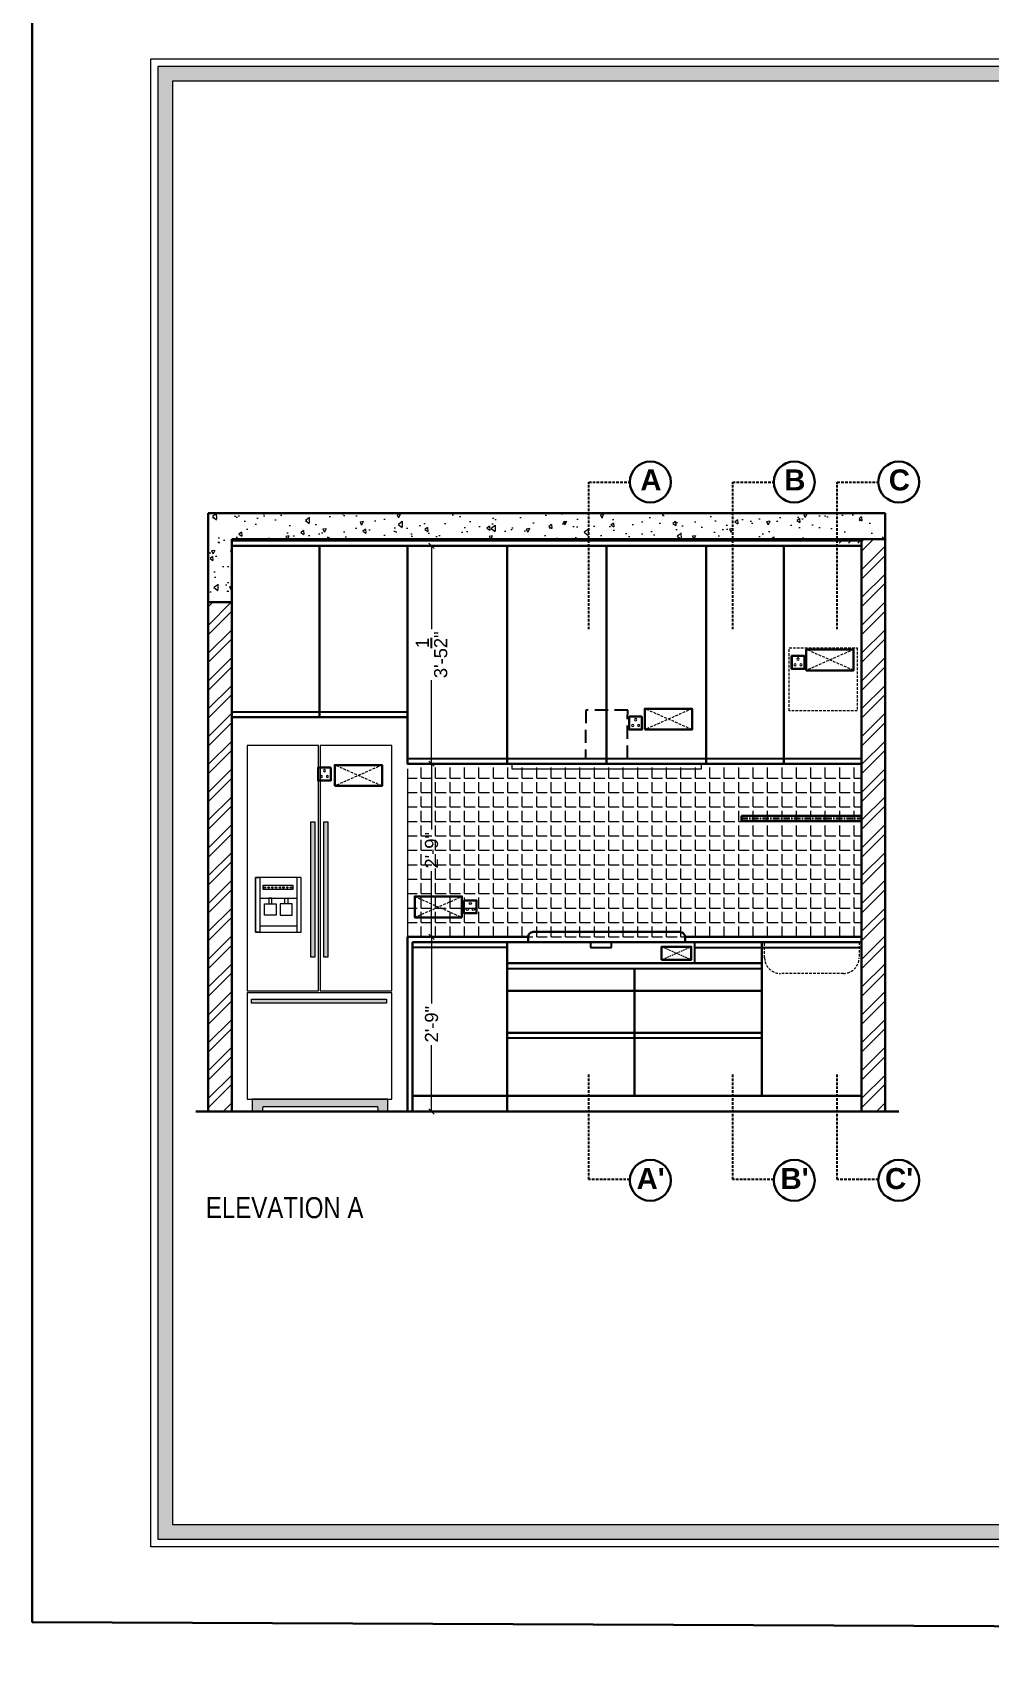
# Model space of a CAD drawing. Header units: millimetres. Extents: x 56222 to 3066687, y -650199 to -121287.
# Drawn here: x 134639.1 to 134821.5, y -184800.2 to -184492.3 of the extents above; entities that cross this region are included whole.
import ezdxf

# ---------------------------------------------------------------- set-up
doc = ezdxf.new("R2010")
doc.units = ezdxf.units.MM
doc.header["$MEASUREMENT"] = 0
doc.header["$PDMODE"] = 35
for name, pattern in [('00 . GROUND FLOOR$0$DASHED', [0.75, 0.5, -0.25]), ('00-Floor Plan$0$DASHED', [0.75, 0.5, -0.25]), ('CENTER', [2, 1.25, -0.25, 0.25, -0.25]), ('DASHED', [0.75, 0.5, -0.25]), ('DASHED2', [0.375, 0.25, -0.125]), ('DASHEDX2', [1.5, 1, -0.5])]:
    doc.linetypes.add(name, pattern=pattern)
doc.layers.get('Defpoints').update_dxf_attribs({"color": 220})
for name, color, linetype, lineweight in [('03FUN', 37, 'Continuous', 9), ('COLUMN', 1, 'Continuous', 30), ('DIM.', 250, 'Continuous', 13), ('dim05', 1, 'Continuous', 13), ('Dimension', 10, 'DASHEDX2', 20), ('el', 7, 'Continuous', 20), ('ELEC-wires', 1, 'DASHED2', 13), ('ELEVATION', 250, 'Continuous', 9), ('FIRST FLOOR ( TEXT )', 7, 'Continuous', 9), ('FURNITURE', 32, 'Continuous', 9), ('FURNITURE-1', 252, 'Continuous', 13), ('GF FALSE CEILING', 6, 'Continuous', 35), ('hatch-rcc', 251, 'Continuous', 9), ('SECTION ( SLAB PLine )', 104, 'Continuous', 30), ('TILE', 14, 'Continuous', 9), ('UTILITY', 48, 'Continuous', 9), ('wall', 7, 'Continuous', 30), ('XX~SLAB ( BEAM )~ ( DIM )', 7, 'Continuous', 9)]:
    doc.layers.add(name, color=color, linetype=linetype, lineweight=lineweight)
doc.layers.add('AR HATCH-7', color=7, linetype='Continuous')
doc.styles.add('Arial', font='arial.ttf')
doc.styles.add('KATHA', font='swissc.ttf')
doc.styles.get("Standard").update_dxf_attribs({"font": 'arial.ttf', "height": 6})
doc.dimstyles.new('ISO-25', dxfattribs={"dimtxt": 2.5, "dimasz": 1, "dimexe": 0.5, "dimexo": 1, "dimtad": 0, "dimdec": 1, "dimlunit": 4, "dimtxsty": 'Standard', "dimblk": 'OBLIQUE', "dimcen": 2.5, "dimclrd": 1, "dimclre": 1, "dimclrt": 5, "dimadec": 0, "dimazin": 0, "dimtfac": 1, "dimtdec": 1, "dimtmove": 0, "dimatfit": 3, "dimfxl": 1, "dimlwd": -1, "dimarcsym": 0})

# ---------------------------------------------------------------- blocks, each defined once
blk = doc.blocks.new('fridge')
at = {"layer": '03FUN', "linetype": 'ByBlock'}
h = blk.add_hatch(color=250, dxfattribs=at)
h.paths.add_polyline_path([(134543.83, -185600.35), (134543.06, -185600.35), (134543.06, -185626.13), (134543.83, -185626.13)])
h.paths.add_polyline_path([(134541.32, -185600.35), (134540.55, -185600.35), (134540.55, -185626.13), (134541.32, -185626.13)])
blk.add_hatch(color=250, dxfattribs=at).paths.add_polyline_path([(134555.02, -185634.11), (134529.24, -185634.11), (134529.24, -185634.88), (134555.02, -185634.88)])
at = {"layer": '03FUN', "linetype": 'CENTER', "lineweight": 30}
h = blk.add_hatch(color=250, dxfattribs=at)
h.paths.add_polyline_path([(134555.25, -185653.13), (134542.2, -185653.13), (134542.2, -185654.53), (134553.28, -185654.53), (134553.4, -185655.5), (134555.25, -185655.5)])
h.paths.add_polyline_path([(134542.2, -185653.13), (134529.38, -185653.13), (134529.38, -185655.5), (134531.37, -185655.5), (134531.49, -185654.53), (134542.2, -185654.53)])
at = {"layer": 'UTILITY'}
for p, q in [((134530.84, -185614.88), (134537.89, -185614.88)), ((134530.84, -185620.14), (134537.89, -185620.14))]:
    blk.add_line(p, q, dxfattribs=at)
for points in [[(134542.06, -185585.81), (134528.43, -185585.81), (134528.43, -185632.54), (134542.06, -185632.54)], [(134555.98, -185585.81), (134542.34, -185585.81), (134542.34, -185632.54), (134555.98, -185632.54)], [(134541.32, -185600.35), (134541.32, -185626.13), (134540.55, -185626.13), (134540.55, -185600.35)], [(134543.83, -185600.35), (134543.83, -185626.13), (134543.06, -185626.13), (134543.06, -185600.35)], [(134530.02, -185621.33), (134538.72, -185621.33), (134538.72, -185610.9), (134530.02, -185610.9)], [(134530.02, -185610.9), (134530.84, -185610.9), (134530.84, -185621.33), (134530.02, -185621.33)], [(134531.48, -185612.42), (134537.14, -185612.42), (134537.14, -185613.24), (134531.48, -185613.24)], [(134538.72, -185610.9), (134537.89, -185610.9), (134537.89, -185621.33), (134538.72, -185621.33)], [(134531.72, -185615.94), (134533.98, -185615.94), (134533.98, -185618.08), (134531.72, -185618.08)], [(134532.57, -185615.94), (134533.13, -185615.94), (134533.13, -185614.88), (134532.57, -185614.88)], [(134537.01, -185615.94), (134534.76, -185615.94), (134534.76, -185618.08), (134537.01, -185618.08)], [(134536.16, -185615.94), (134535.61, -185615.94), (134535.61, -185614.88), (134536.16, -185614.88)], [(134555.98, -185632.9), (134528.43, -185632.89), (134528.43, -185653.13), (134555.98, -185653.13)], [(134529.24, -185634.11), (134555.02, -185634.11), (134555.02, -185634.88), (134529.24, -185634.88)], [(134555.25, -185653.13), (134529.38, -185653.13), (134529.38, -185655.5), (134531.37, -185655.5), (134531.49, -185654.53), (134553.28, -185654.53), (134553.4, -185655.5), (134555.25, -185655.5)]]:
    blk.add_lwpolyline(points, close=True, dxfattribs=at)
for centre in [(134531.85, -185612.83), (134532.54, -185612.83), (134533.24, -185612.83), (134533.94, -185612.83), (134534.68, -185612.83), (134535.37, -185612.83), (134536.11, -185612.83), (134536.81, -185612.83)]:
    blk.add_circle(centre, 0.145, dxfattribs=at)
blk = doc.blocks.new('erfer')
at = {"layer": 'hatch-rcc', "lineweight": 30}
blk.add_lwpolyline([(1905.9, -1304.21), (1908.38, -1304.21), (1908.38, -1306.73), (1905.9, -1306.73)], close=True, dxfattribs=at)
at = {"layer": 'hatch-rcc'}
blk.add_lwpolyline([(1905.96, -1304.28), (1908.31, -1304.28), (1908.31, -1306.66), (1905.96, -1306.66)], close=True, dxfattribs=at)
for centre in [(1906.56, -1305.95), (1907.14, -1304.81), (1907.72, -1305.95)]:
    blk.add_circle(centre, 0.211, dxfattribs=at)
blk = doc.blocks.new('6616')
at = {"color": 242, "linetype": 'DASHED', "true_color": 0xcd2027}
for p, q in [((386784.79, -36915.77), (386775.78, -36911.78)), ((386784.79, -36911.78), (386775.78, -36915.77))]:
    blk.add_line(p, q, dxfattribs=at)
at = {"layer": 'ELEC-wires', "color": 5, "linetype": 'ByBlock', "lineweight": 30, "ltscale": 4}
blk.add_lwpolyline([(386775.78, -36911.78), (386784.79, -36911.78), (386784.79, -36915.77), (386775.78, -36915.77)], close=True, dxfattribs=at)
blk = doc.blocks.new('_Oblique')
at = {"layer": 'wall', "color": 0, "lineweight": -2}
blk.add_line((-0.5, -0.5), (0.5, 0.5), dxfattribs=at)
blk = doc.blocks.new('*D491')
at = {"layer": 'Defpoints', "color": 0, "lineweight": 30, "transparency": 16777216}
for p in [(134715.19, -184590.1), (134718.75, -184590.1), (134716.39, -184631.6)]:
    blk.add_point(p, dxfattribs=at)
at = {"layer": 'dim05', "color": 1, "linetype": 'Continuous', "lineweight": -2, "transparency": 16777216}
for p, q in [((134717.75, -184590.1), (134714.69, -184590.1)), ((134715.39, -184631.6), (134714.69, -184631.6))]:
    blk.add_line(p, q, dxfattribs=at)
at = {"layer": 'dim05', "color": 1, "linetype": 'Continuous', "transparency": 16777216}
for p, q in [((134715.19, -184590.1), (134715.19, -184606)), ((134715.19, -184631.6), (134715.19, -184615.71))]:
    blk.add_line(p, q, dxfattribs=at)
at = {"layer": 'dim05', "color": 1, "transparency": 16777216}
for p, rotation in [((134715.19, -184590.1), 90), ((134715.19, -184631.6), 270)]:
    blk.add_blockref('_Oblique', p, dxfattribs=dict(at, rotation=rotation))
at = {"layer": 'dim05', "color": 5, "lineweight": 25, "transparency": 16777216, "insert": (134715.19, -184610.85), "char_height": 2.5, "attachment_point": 5, "rotation": 90, "style": 'Arial'}
blk.add_mtext('3\'-5{\\H1x;\\S1/2;}"', dxfattribs=at)
blk = doc.blocks.new('*D492')
at = {"layer": 'Defpoints', "color": 0, "lineweight": 30, "transparency": 16777216}
for p in [(134716.39, -184631.6), (134715.19, -184664.6), (134716.39, -184664.6)]:
    blk.add_point(p, dxfattribs=at)
at = {"layer": 'dim05', "color": 1, "linetype": 'Continuous', "lineweight": -2, "transparency": 16777216}
for p, q in [((134715.39, -184631.6), (134714.69, -184631.6)), ((134715.39, -184664.6), (134714.69, -184664.6))]:
    blk.add_line(p, q, dxfattribs=at)
at = {"layer": 'dim05', "color": 1, "linetype": 'Continuous', "transparency": 16777216}
for p, q in [((134715.19, -184631.6), (134715.19, -184644.13)), ((134715.19, -184664.6), (134715.19, -184652.07))]:
    blk.add_line(p, q, dxfattribs=at)
at = {"layer": 'dim05', "color": 1, "transparency": 16777216}
for p, rotation in [((134715.19, -184631.6), 90), ((134715.19, -184664.6), 270)]:
    blk.add_blockref('_Oblique', p, dxfattribs=dict(at, rotation=rotation))
at = {"layer": 'dim05', "color": 5, "lineweight": 25, "transparency": 16777216, "insert": (134715.19, -184648.1), "char_height": 2.5, "attachment_point": 5, "rotation": 90, "style": 'Arial'}
blk.add_mtext('2\'-9"', dxfattribs=at)
blk = doc.blocks.new('*D493')
at = {"layer": 'Defpoints', "color": 0, "lineweight": 30, "transparency": 16777216}
for p in [(134715.04, -184664.6), (134715.04, -184697.85), (134715.19, -184697.85)]:
    blk.add_point(p, dxfattribs=at)
at = {"layer": 'dim05', "color": 1, "linetype": 'Continuous', "transparency": 16777216}
for p, q in [((134715.19, -184664.6), (134715.19, -184677.26)), ((134715.19, -184697.85), (134715.19, -184685.2))]:
    blk.add_line(p, q, dxfattribs=at)
at = {"layer": 'dim05', "color": 1, "linetype": 'Continuous', "lineweight": -2, "transparency": 16777216}
for p, q in [((134716.04, -184664.6), (134715.69, -184664.6)), ((134716.04, -184697.85), (134715.69, -184697.85))]:
    blk.add_line(p, q, dxfattribs=at)
at = {"layer": 'dim05', "color": 1, "transparency": 16777216}
for p, rotation in [((134715.19, -184664.6), 90), ((134715.19, -184697.85), 270)]:
    blk.add_blockref('_Oblique', p, dxfattribs=dict(at, rotation=rotation))
at = {"layer": 'dim05', "color": 5, "lineweight": 25, "transparency": 16777216, "insert": (134715.19, -184681.23), "char_height": 2.5, "attachment_point": 5, "rotation": 90, "style": 'Arial'}
blk.add_mtext('2\'-9"', dxfattribs=at)

msp = doc.modelspace()

# ---------------------------------------------------------------- hatches: boundary and pattern name
at = {"layer": 'AR HATCH-7', "linetype": 'CENTER', "lineweight": 15, "true_color": 0x939598}
h = msp.add_hatch(dxfattribs=at)
h.set_pattern_fill('AR-CONC', color=252, angle=225)
h.set_pattern_definition([(275, (150.609, 949.066), (-5.51551999, -4.62807079), [0.75, -8.25]), (220, (150.609, 949.066), (6.29992167, -4.3376815), [0.6, -6.6]), (325.4514445, (150.149, 948.6806), (0.78440164, -8.96575221), [0.63740192, -7.01142112]), (271.1842, (152.023, 947.652), (-8.71693388, -6.37613776), [1.125, -12.375]), (321.6356355, (151.297, 947.121), (0.2790007, -13.4971167), [0.9561034, -10.5171376]), (216.184164, (152.023, 947.652), (0.2790007, -13.4971167), [0.9, -9.9]), (246, (150.962, 947.2985), (-7.06771572, -1.37382476), [0.75, -8.25]), (191, (150.962, 947.2985), (3.40708593, -6.84808435), [0.6, -6.6]), (296.4514447, (150.373, 947.184), (-3.66062975, -8.22190906), [0.6374019, -7.01142112]), (262.5, (150.6087, 949.0663), (2.267931853, -2.439898176), [0, -6.52, 0, -6.7, 0, -6.625]), (232.5, (150.6087, 949.0663), (0.92872942, -4.6490945), [0, -3.82, 0, -6.37, 0, -2.525]), (192.5, (152.1856, 950.6431), (-3.934181673, -3.615207618), [0, -2.5, 0, -7.8, 0, -10.35]), (182.5, (152.8927, 951.3502), (-3.41589983, -4.83159807), [0, -3.25, 0, -5.18, 0, -7.35])])
h.paths.add_polyline_path([(134801.608, -184583.854), (134672.608, -184583.854), (134672.608, -184600.854), (134677.108, -184600.854), (134677.108, -184588.854), (134801.608, -184588.854)])
h = msp.add_hatch(dxfattribs=at)
h.set_pattern_fill('ANSI32', color=252, scale=10)
h.set_pattern_definition([(45, (275.1087, 964.0663), (-2.65165043, 2.65165043), []), (45, (276.8765, 964.0663), (-2.65165043, 2.65165043), [])])
h.paths.add_polyline_path([(134801.608, -184588.854), (134797.108, -184588.854), (134797.108, -184697.854), (134801.608, -184697.854)])
h = msp.add_hatch(dxfattribs=at)
h.set_pattern_fill('ANSI32', color=252, scale=10)
h.set_pattern_definition([(45, (150.6087, 964.0663), (-2.65165043, 2.65165043), []), (45, (152.3765, 964.0663), (-2.65165043, 2.65165043), [])])
h.paths.add_polyline_path([(134677.108, -184600.854), (134672.608, -184600.854), (134672.608, -184697.854), (134677.108, -184697.854)])
at = {"layer": 'Dimension', "linetype": 'Continuous', "true_color": 0xd39e00}
h = msp.add_hatch(color=42, dxfattribs=at)
h.paths.add_polyline_path([(134663.11, -184498.713), (134663.11, -184779.414), (135061.902, -184779.414), (135061.902, -184498.713)])
h.paths.add_polyline_path([(134665.909, -184501.512), (135059.103, -184501.512), (135059.103, -184776.615), (134665.909, -184776.615)], flags=16)
at = {"layer": 'FURNITURE', "linetype": 'CENTER', "lineweight": 15, "true_color": 0xc7c8ca, "transparency": 33554687}
h = msp.add_hatch(dxfattribs=at)
h.set_pattern_fill('ANGLE', color=9, scale=10)
h.set_pattern_definition([(0, (1035.7173, -81.8476), (0, 2.75), [2, -0.75]), (90, (1035.7173, -81.8476), (-2.75, 2e-16), [2, -0.75])])
h.paths.add_polyline_path([(134797.108, -184631.604), (134710.585, -184631.604), (134710.585, -184664.604), (134797.108, -184664.604)])
at = {"layer": 'GF FALSE CEILING', "linetype": 'CENTER', "lineweight": 20}
h = msp.add_hatch(dxfattribs=at)
h.set_pattern_fill('ANSI31', color=256, scale=10)
h.paths.add_polyline_path([(134747.674, -184588.854), (134677.108, -184588.854), (134677.108, -184589.104), (134747.674, -184589.104)])
h.paths.add_polyline_path([(134772.567, -184588.854), (134747.674, -184588.854), (134747.674, -184589.104), (134772.567, -184589.104)])
h.paths.add_polyline_path([(134792.484, -184588.854), (134772.567, -184588.854), (134772.567, -184589.104), (134792.484, -184589.104)])
h.paths.add_polyline_path([(134797.108, -184588.854), (134792.484, -184588.854), (134792.484, -184589.604), (134797.108, -184589.604)])

# ---------------------------------------------------------------- linework, layer by layer
at = {"layer": 'COLUMN'}
msp.add_line((134670.248, -184697.854), (134804.259, -184697.854), dxfattribs=at)
at = {"layer": 'Dimension', "color": 42, "linetype": 'Continuous', "true_color": 0xd39e00}
for points in [[(134661.71, -184497.314), (135063.302, -184497.314), (135063.302, -184780.813), (134661.71, -184780.813)], [(134663.11, -184498.713), (135061.902, -184498.713), (135061.902, -184779.414), (134663.11, -184779.414)], [(134665.909, -184501.512), (135059.103, -184501.512), (135059.103, -184776.615), (134665.909, -184776.615)]]:
    msp.add_lwpolyline(points, close=True, dxfattribs=at)
at = {"layer": 'ELEVATION', "lineweight": 30}
msp.add_lwpolyline([(134733.581, -184665.604), (134733.581, -184664.667, -0.4142136), (134734.581, -184663.667), (134762.501, -184663.667, -0.4142136), (134763.501, -184664.667), (134763.501, -184665.604)], format="xyb", close=True, dxfattribs=at)
at = {"layer": 'FURNITURE', "lineweight": 30}
for p, q in [((134693.847, -184622.718), (134693.847, -184590.104)), ((134729.585, -184590.104), (134729.585, -184631.604)), ((134748.541, -184631.604), (134748.541, -184590.104)), ((134767.496, -184590.104), (134767.496, -184631.604)), ((134782.302, -184590.104), (134782.302, -184631.604)), ((134677.108, -184604.854), (134677.108, -184622.718)), ((134710.585, -184622.718), (134710.585, -184604.854)), ((134677.108, -184622.718), (134710.585, -184622.718)), ((134729.585, -184697.854), (134729.585, -184665.604)), ((134778.108, -184694.854), (134778.108, -184665.604)), ((134729.585, -184669.604), (134778.108, -184669.604)), ((134753.847, -184694.854), (134753.847, -184670.604)), ((134729.585, -184674.854), (134778.108, -184674.854)), ((134729.585, -184682.854), (134778.108, -184682.854)), ((134797.108, -184694.854), (134711.585, -184694.854))]:
    msp.add_line(p, q, dxfattribs=at)
at = {"layer": 'FURNITURE', "lineweight": -3}
for p, q in [((134677.108, -184621.718), (134710.585, -184621.718)), ((134710.585, -184630.604), (134797.108, -184630.604))]:
    msp.add_line(p, q, dxfattribs=at)
at = {"layer": 'FURNITURE', "color": 9, "lineweight": 5, "true_color": 0xc7c8ca}
msp.add_line((134710.585, -184632.604), (134710.585, -184664.604), dxfattribs=at)
at = {"layer": 'FURNITURE', "color": 3, "linetype": 'CENTER', "lineweight": 30}
msp.add_line((134774.228, -184642.049), (134797.108, -184642.049), dxfattribs=at)
at = {"layer": 'FURNITURE', "lineweight": 25}
for p, q in [((134745.478, -184665.604), (134745.478, -184666.609)), ((134745.478, -184666.609), (134749.495, -184666.609)), ((134749.495, -184666.609), (134749.495, -184665.604)), ((134765.388, -184666.604), (134797.108, -184666.604)), ((134797.108, -184665.604), (134797.108, -184697.854)), ((134729.585, -184670.604), (134778.108, -184670.604)), ((134729.585, -184683.854), (134778.108, -184683.854))]:
    msp.add_line(p, q, dxfattribs=at)
at = {"layer": 'FURNITURE', "lineweight": 30}
for points in [[(134710.585, -184590.104), (134797.108, -184590.104), (134797.108, -184631.604), (134710.585, -184631.604)], [(134774.228, -184641.549), (134797.108, -184641.549), (134797.108, -184642.549), (134774.228, -184642.549)]]:
    msp.add_lwpolyline(points, close=True, dxfattribs=at)
at = {"layer": 'FURNITURE', "linetype": 'DASHED'}
msp.add_lwpolyline([(134783.316, -184609.523), (134796.316, -184609.523), (134796.316, -184621.523), (134783.316, -184621.523)], close=True, dxfattribs=at)
at = {"layer": 'FURNITURE', "color": 18, "linetype": 'DASHED2', "lineweight": 25, "ltscale": 10, "true_color": 0x000000}
msp.add_lwpolyline([(134744.541, -184630.604), (134752.541, -184630.604), (134752.56, -184621.393), (134744.56, -184621.393)], close=True, dxfattribs=at)
at = {"layer": 'FURNITURE'}
msp.add_lwpolyline([(134730.541, -184631.604), (134766.541, -184631.604), (134766.541, -184632.619), (134730.541, -184632.619)], close=True, dxfattribs=at)
at = {"layer": 'FURNITURE', "lineweight": 30}
for points in [[(134710.585, -184664.604), (134733.583, -184664.604)], [(134711.585, -184665.604), (134711.585, -184697.854), (134710.585, -184697.854), (134710.585, -184664.604)], [(134763.499, -184664.604), (134797.108, -184664.604), (134797.108, -184665.604), (134711.585, -184665.604)]]:
    msp.add_lwpolyline(points, dxfattribs=at)
at = {"layer": 'FURNITURE', "lineweight": 25}
for points in [[(134729.585, -184666.604), (134711.585, -184666.604), (134711.585, -184694.854), (134729.585, -184694.854)], [(134765.388, -184665.604), (134778.108, -184665.604), (134778.108, -184669.604), (134765.388, -184669.604)]]:
    msp.add_lwpolyline(points, close=True, dxfattribs=at)
at = {"layer": 'FURNITURE', "linetype": '00-Floor Plan$0$DASHED'}
msp.add_lwpolyline([(134796.658, -184665.604), (134796.658, -184668.572, -0.4141921), (134793.658, -184671.572), (134781.658, -184671.572, -0.414235), (134778.658, -184668.571), (134778.658, -184665.604)], format="xyb", dxfattribs=at)
at = {"layer": 'FURNITURE-1', "color": 252, "linetype": '00 . GROUND FLOOR$0$DASHED', "lineweight": 25, "true_color": 0x939598}
for points in [[(134745.139, -184606.003), (134745.139, -184577.934), (134752.983, -184577.934)], [(134772.567, -184606.003), (134772.567, -184577.934), (134780.411, -184577.934)], [(134792.484, -184606.003), (134792.484, -184577.934), (134800.328, -184577.934)], [(134752.983, -184710.829), (134745.139, -184710.829), (134745.139, -184690.809)], [(134780.411, -184710.829), (134772.567, -184710.829), (134772.567, -184690.809)], [(134800.328, -184710.829), (134792.484, -184710.829), (134792.484, -184690.809)]]:
    msp.add_lwpolyline(points, dxfattribs=at)
at = {"layer": 'FURNITURE-1', "color": 1, "linetype": 'ByBlock', "lineweight": 30}
for centre in [(134756.875, -184577.934), (134784.303, -184577.934), (134804.22, -184577.934), (134756.875, -184710.982), (134784.303, -184710.982), (134804.22, -184710.982)]:
    msp.add_circle(centre, 3.897, dxfattribs=at)
at = {"layer": 'SECTION ( SLAB PLine )', "color": 1}
for p, q in [((134672.608, -184583.854), (134672.608, -184600.854)), ((134801.608, -184583.854), (134672.608, -184583.854)), ((134801.608, -184583.854), (134801.608, -184588.854)), ((134677.108, -184600.854), (134677.108, -184588.854)), ((134801.608, -184588.854), (134677.108, -184588.854)), ((134677.108, -184600.854), (134672.608, -184600.854))]:
    msp.add_line(p, q, dxfattribs=at)
at = {"layer": 'SECTION ( SLAB PLine )', "color": 6}
for p, q in [((134797.108, -184589.104), (134677.108, -184589.104)), ((134797.108, -184590.104), (134677.108, -184590.104))]:
    msp.add_line(p, q, dxfattribs=at)
at = {"layer": 'TILE', "color": 1, "lineweight": 30}
msp.add_lwpolyline([(134639.111, -184294.843), (135861.002, -184299.902), (135861.002, -184800.209), (134639.111, -184795.15)], close=True, dxfattribs=at)
at = {"layer": 'XX~SLAB ( BEAM )~ ( DIM )', "lineweight": 30}
for p, q in [((134797.108, -184697.854), (134797.108, -184588.854)), ((134801.608, -184588.854), (134801.608, -184697.854)), ((134672.608, -184600.854), (134672.608, -184697.854)), ((134677.108, -184697.854), (134677.108, -184600.854))]:
    msp.add_line(p, q, dxfattribs=at)

# ---------------------------------------------------------------- block references
at = {"layer": 'el', "color": 1, "transparency": 33554687, "xscale": -1, "rotation": 180.0000000001202}
for p in [(-251989.179, -221525.603), (-252019.954, -221536.891), (-252079.041, -221547.627)]:
    msp.add_blockref('6616', p, dxfattribs=at)
at = {"layer": 'el', "color": 1, "transparency": 33554687, "rotation": 179.9999999998799}
msp.add_blockref('6616', (521496.764, -221572.665), dxfattribs=at)
at = {"layer": 'el', "color": 1, "transparency": 33554687, "xscale": -0.6270732069940084, "yscale": 0.6270732069940084, "zscale": 0.6270732069940084, "rotation": 180.0000000001202}
msp.add_blockref('6616', (-107777.701, -207815.355), dxfattribs=at)
at = {"layer": 'FURNITURE', "color": 242, "linetype": 'CENTER', "lineweight": 30, "true_color": 0xcd2027}
msp.add_blockref('fridge', (151.609, 957.644), dxfattribs=at)
at = {"layer": 'FURNITURE-1', "transparency": 33554687, "yscale": 0.9762505880272067, "zscale": 0.9762505880272067}
for p, xscale in [((136646.864, -183337.844), -0.9762505880272067), ((136615.918, -183349.403), -0.9762505880272067), ((136556.623, -183359.108), -0.9762505880272067), ((132860.722, -183384.406), 0.9762505880272067)]:
    msp.add_blockref('erfer', p, dxfattribs=dict(at, xscale=xscale))

# ---------------------------------------------------------------- texts
at = {"layer": 'DIM.', "color": 1, "char_height": 4, "attachment_point": 3}
for s, insert in [('{\\fArial|b1|i0|c0|p34;C}', (134806.35, -184575.539)), ('{\\fArial|b1|i0|c0|p34;A}', (134759.005, -184575.539)), ('{\\fArial|b1|i0|c0|p34;B}', (134786.433, -184575.539)), ("{\\fArial|b1|i0|c0|p34;A'}", (134759.619, -184708.642)), ("{\\fArial|b1|i0|c0|p34;B'}", (134787.047, -184708.642)), ("{\\fArial|b1|i0|c0|p34;C'}", (134806.963, -184708.642))]:
    msp.add_mtext_dynamic_manual_height_columns(s, width=81.87572, gutter_width=1.128, heights=[0], dxfattribs=dict(at, insert=insert))
at = {"layer": 'FIRST FLOOR ( TEXT )', "transparency": 33554687, "insert": (134687.197, -184716.215), "char_height": 4, "attachment_point": 5, "style": 'KATHA'}
msp.add_mtext('ELEVATION A', dxfattribs=at)

# ---------------------------------------------------------------- dimensions: what is measured, and where the dimension line sits
at = {"layer": 'dim05', "color": 27, "lineweight": 25, "true_color": 0x7d5120}
for base, p1, p2, picture, middle in [((134715.192, -184590.104), (134716.39, -184631.604), (134718.752, -184590.104), '*D491', (134715.192, -184610.854)), ((134715.192, -184664.604), (134716.39, -184631.604), (134716.39, -184664.604), '*D492', (134715.192, -184648.104)), ((134715.1919, -184697.8536), (134715.041, -184664.6039), (134715.041, -184697.8536), '*D493', (134715.1919, -184681.2287))]:
    dim = msp.add_linear_dim(base=base, p1=p1, p2=p2, angle=90, dimstyle='ISO-25', override={"dimtxsty": 'Arial', "dimtmove": 1}, dxfattribs=at)
    dim.commit()
    dim.dimension.update_dxf_attribs({"geometry": picture, "text_midpoint": middle})

doc.saveas('drawing.dxf')
